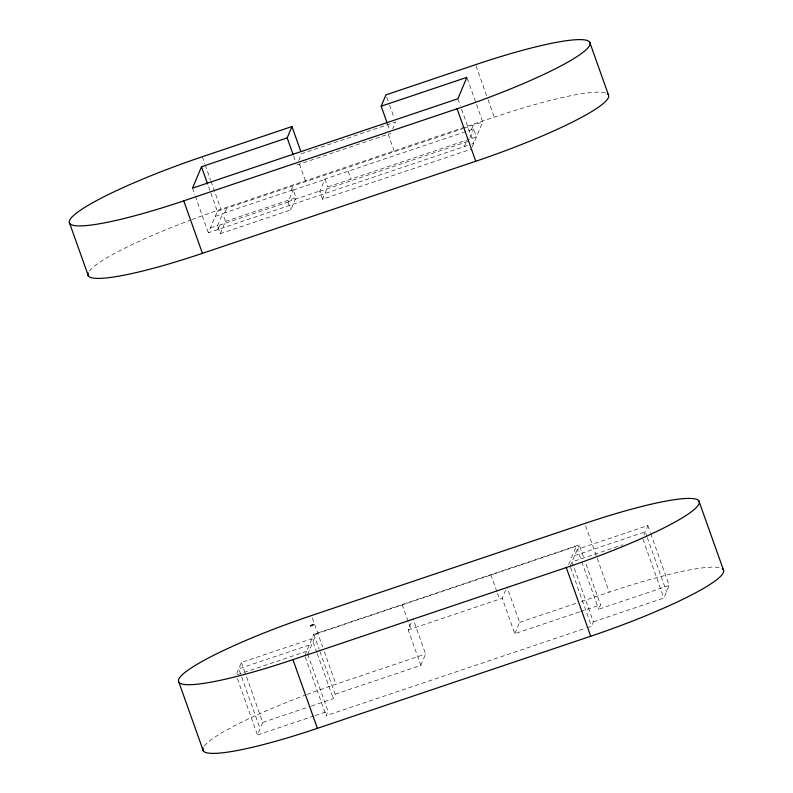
<?xml version="1.0" encoding="UTF-8"?>
<svg xmlns="http://www.w3.org/2000/svg" width="793" height="793" viewBox="0 0 793 793"><rect width="100%" height="100%" fill="white"/><g stroke="black" fill="none" stroke-linecap="round" stroke-linejoin="round"><path stroke-width="0.59" stroke-dasharray="3.96 2.97" d="M467.464 145.506L208.361 232.795L217.361 211.384L207.597 183.917M217.51 225.797L222.674 213.515L293.212 189.745L296.007 197.626L290.843 209.907L220.315 233.667L217.51 225.797L288.047 202.027L293.212 189.745M217.797 229.613L219.711 225.053M224.875 212.772L226.798 208.202M220.315 233.667L225.47 221.386L222.674 213.515M298.743 160.473L301.608 153.673L395.588 122.003L392.733 128.803M291.001 190.489L292.924 185.919M322.582 199.212L319.787 191.331L324.952 179.049L473.599 128.972L476.405 136.842L327.747 186.93L322.582 199.212L471.24 149.124M316.873 652.55L311.956 638.712L241.419 662.482L236.126 675.081L306.653 651.311L327.975 711.252L326.121 715.653L585.67 628.215M464.311 146.556L466.234 141.997M471.399 129.715L473.312 125.145M469.843 137.903L473.599 128.972M472.182 146.893L482.749 121.963L466.879 77.347M314.097 715.92L257.438 735.012L262.741 722.413L245.106 672.851M304.799 655.722L313.8 634.301L579.197 544.89L584.114 558.728M307.644 654.354L316.447 633.419M311.302 706.057L333.268 698.653L335.122 694.242L319.549 650.438M335.122 694.242L420.825 665.367L408.217 629.929L411.557 621.999M420.825 665.367L425.593 654.027L412.984 618.59M579.386 611.948L514.816 633.706L502.207 598.269L505.547 590.329M514.816 633.706L519.584 622.366L506.975 586.929M568.7 564.447L576.352 546.258L313.602 634.777M570.187 566.311L579.197 544.89M586.83 627.818L591.509 626.242L593.362 621.831L572.04 561.9L622.921 544.761M650.746 533.61L669.193 585.472L598.656 609.242L600.509 604.831L585.749 563.337M643.906 534.988L647.871 525.541L577.344 549.301L581.438 560.829M593.362 621.831L663.9 598.071L669.193 585.472M296.84 165.003L390.83 133.343M191.886 219.572A131.232 17.803 -19.6 0 1 220.96 209.253L494.287 117.166A131.232 17.803 -19.6 0 1 605.277 92.85M217.361 211.384L462.874 128.664M464.034 128.268L482.749 121.963M215.28 216.34L222.506 213.902M293.043 190.142L324.783 179.446M225.47 221.386L296.007 197.626M210.442 227.839L217.678 225.4M288.206 201.64L319.956 190.944M319.787 191.331L468.435 141.253M471.657 144.088L473.748 143.384L460.723 106.768M309.3 645.016L238.772 668.777L260.084 728.717M574.687 555.596L645.224 531.835L646.87 536.445M408.217 629.929L502.207 598.269M306.851 694.559A131.232 17.803 -19.6 0 1 335.925 684.24L425.593 654.027M519.584 622.366L576.64 603.136M581.299 601.57L609.242 592.153A131.232 17.803 -19.6 0 1 720.242 567.838M580.555 611.552L600.509 604.831M262.741 722.413L310.142 706.444M315.257 715.534L327.975 711.252M647.871 525.541L650.339 532.45M647.276 537.595L666.546 591.776M476.028 65.839L487.645 98.501M488.062 99.67L494.287 117.166M642.984 539.29L663.9 598.071M457.878 98.758L460.317 105.628M585.64 525.799L596.822 557.231M597.238 558.391L609.242 592.153M581.854 561.979L598.656 609.242M570.603 567.461L591.509 626.242M386.746 97.142L389.155 103.923M389.561 105.053L393.982 117.483M387.608 124.303L389.621 129.953M388.183 134.235L394.408 151.731M348.137 171.238L350.942 179.119M490.847 574.657L497.072 592.153M497.489 593.323L499.56 599.161M324.952 179.049L327.747 186.93M299.486 164.111L305.711 181.617M293.618 155.963L295.63 161.613M288.047 202.027L290.843 209.907M402.15 604.544L410.863 629.037M202.284 156.756L204.782 163.754M205.189 164.924L210.591 180.09M211.007 181.25L220.96 209.253M192.491 188.169L194.929 195.038M195.336 196.178L208.361 232.795M312.323 617.886L322.672 646.989M324.327 651.648L335.925 684.24M313.8 634.301L319.133 649.289M317.279 653.7L333.268 698.653M305.216 656.872L326.121 715.653M241.419 662.482L244.7 671.701M237.355 678.53L257.438 735.012M89.371 271.028A131.232 17.803 -19.6 0 1 189.765 220.365M204.326 746.015A131.232 17.803 -19.6 0 1 305.791 694.955"/><path stroke-width="1.19" d="M381.175 106.212L385.943 94.882L475.612 64.669A131.232 17.803 -19.6 0 1 589.784 45.122A131.232 17.803 -19.6 0 1 457.075 108.76L183.758 200.847A131.232 17.803 -19.6 0 1 69.586 220.385A131.232 17.803 -19.6 0 1 202.284 156.756L291.953 126.543L287.185 137.883L201.491 166.758L192.491 188.169L457.878 98.758L466.879 77.347L381.175 106.212L387.212 123.173M88.261 272.891A131.232 17.803 -19.6 0 0 202.423 253.344L475.75 161.257A131.232 17.803 -19.6 0 0 607.21 93.624M292.954 659.647L566.281 567.56A131.232 17.803 -19.6 0 0 698.98 503.922A131.232 17.803 -19.6 0 0 584.818 523.469L311.49 615.556A131.232 17.803 -19.6 0 0 178.792 679.185A131.232 17.803 -19.6 0 0 292.954 659.647L317.388 728.331L590.716 636.244A131.232 17.803 -19.6 0 0 722.165 568.611M589.714 42.188L608.39 94.684M698.911 500.988L723.345 569.671M457.075 108.76L475.75 161.257M566.281 567.56L590.716 636.244M291.953 126.543L300.805 151.404M287.185 137.883L293.222 154.833M201.491 166.758L207.597 183.917M183.758 200.847L202.423 253.344M69.655 223.329L88.33 275.825M178.861 682.129L203.286 750.812M317.388 728.331A131.232 17.803 -19.6 0 1 203.216 747.878M310.697 625.558L310.489 626.024L313.334 624.666L310.697 625.558"/></g></svg>
